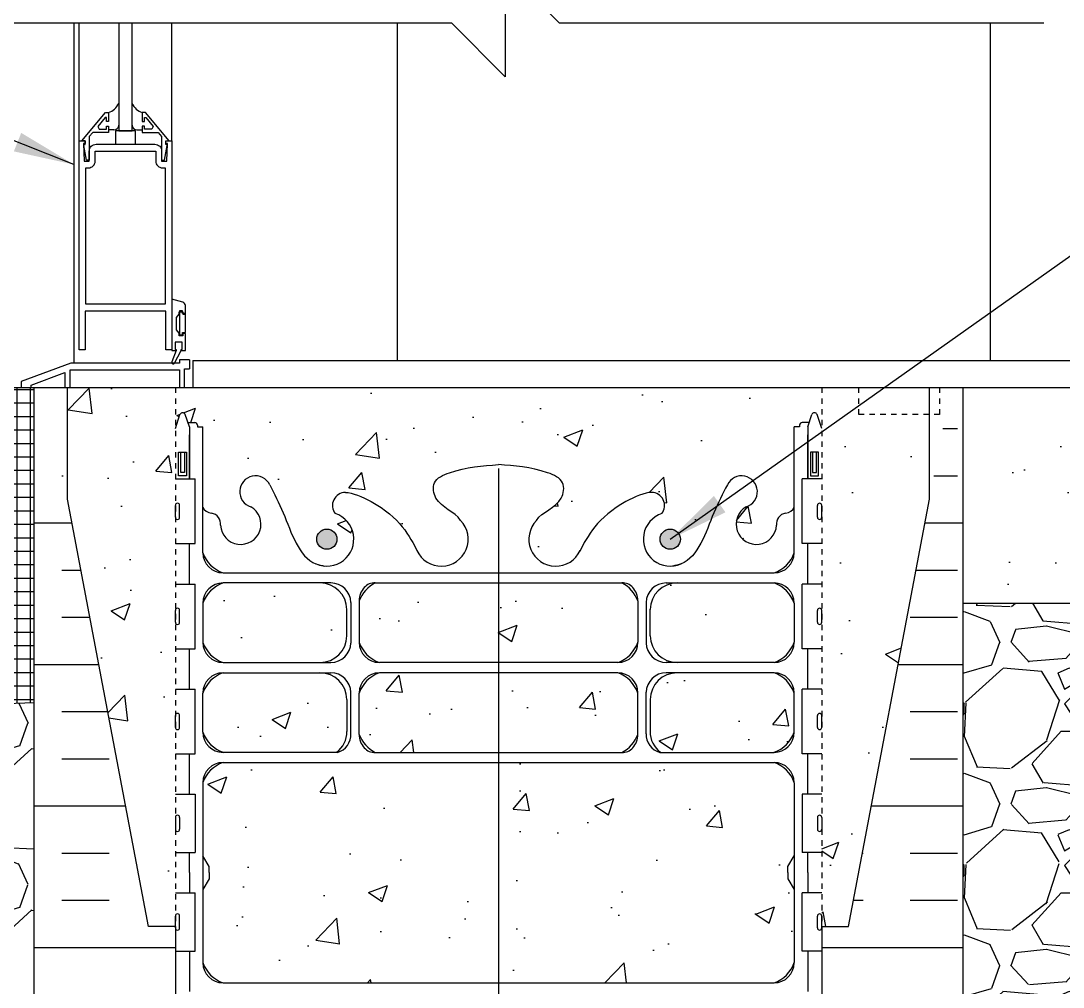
# Model space of a CAD drawing. Header units: inches. Extents: x -6.4 to 48.3, y 55.7 to 149.3.
# Drawn here: x 12.55 to 31.9, y 100.12 to 118.05 of the extents above; entities that cross this region are included whole.
import ezdxf

# ---------------------------------------------------------------- set-up
doc = ezdxf.new("R2010")
doc.units = ezdxf.units.IN
doc.header["$LTSCALE"] = 0.5
doc.header["$MEASUREMENT"] = 0
doc.linetypes.add('DASHED2', pattern=[0.375, 0.25, -0.125])
doc.linetypes.add('HIDDEN2', pattern=[0.1875, 0.125, -0.0625])
for name, color, linetype in [('HATCH', 12, 'Continuous'), ('Hidden2', 12, 'HIDDEN2'), ('LINE18', 9, 'Continuous'), ('line25', 2, 'Continuous'), ('LINE3', 3, 'Continuous'), ('LINE50', 5, 'Continuous'), ('LINE9', 9, 'Continuous'), ('TEXT', 4, 'Continuous'), ('Web_Edge', 9, 'Continuous')]:
    doc.layers.add(name, color=color, linetype=linetype)
doc.styles.add('DIM', font='romans.shx', dxfattribs={"width": 0.7})
doc.dimstyles.new('ext_12', dxfattribs={"dimscale": 12, "dimtxt": 0.09375, "dimasz": 0.09375, "dimexe": 0.09375, "dimexo": 0.0625, "dimgap": 0.0625, "dimtad": 1, "dimdec": 1, "dimzin": 2, "dimdsep": 46, "dimlunit": 4, "dimtxsty": 'DIM', "dimcen": 0.09, "dimdle": 0.09375, "dimclrt": 4, "dimadec": 0, "dimazin": 0, "dimtfac": 1, "dimtdec": 1, "dimtmove": 1, "dimatfit": 3, "dimfxl": 1, "dimfrac": 2, "dimtolj": 1, "dimtzin": 0, "dimarcsym": 0})
pattern_1 = [(0, (-2914.4409, -358.5193), (0, 2.625), []), (0, (-2914.4409, -357.6443), (0, 2.625), [0.875, -0.875]), (0, (-2914.4409, -356.7693), (0, 2.625), [0.875, -0.875])]

msp = doc.modelspace()

# ---------------------------------------------------------------- hatches: boundary and pattern name
at = {"layer": 'HATCH'}
h = msp.add_hatch(dxfattribs=at)
h.set_pattern_fill('NET', color=256, scale=2, style=0)
h.set_pattern_definition([(0, (-108.7712, -46.54237), (0, 0.25), []), (90, (-108.7712, -46.54237), (-0.25, 2e-17), [])])
h.paths.add_polyline_path([(12.791, 107.948), (12.291, 108.082), (12.291, 105.378), (12.791, 105.394)])
h.paths.add_polyline_path([(12.791, 110.145), (12.291, 110.234), (12.291, 108.082), (12.791, 107.948)])
h.paths.add_polyline_path([(12.791, 111.243), (12.291, 111.243), (12.291, 110.234), (12.791, 110.145)])
h = msp.add_hatch(dxfattribs=at)
h.set_pattern_fill('INSUL', color=256, scale=7, style=0)
h.set_pattern_definition(pattern_1)
edge = h.paths.add_edge_path()
edge.add_line((15.416, 101.243), (14.916, 101.243))
edge.add_line((14.916, 101.243), (13.166, 110.493))
edge.add_line((13.166, 110.493), (13.166, 111.243))
edge.add_line((13.166, 111.243), (12.791, 111.243))
edge.add_line((12.791, 111.243), (12.791, 93.243))
edge.add_line((12.791, 93.243), (13.229, 93.243))
edge.add_line((13.229, 93.243), (13.229, 93.743))
edge.add_line((13.229, 93.743), (14.729, 93.743))
edge.add_line((14.729, 93.743), (14.729, 93.243))
edge.add_line((14.729, 93.243), (15.166, 93.243))
edge.add_line((15.416, 101.243), (15.416, 93.243))
h = msp.add_hatch(dxfattribs=at)
h.set_pattern_fill('AR-CONC', color=256, scale=0.5)
h.paths.add_polyline_path([(26.482, 88.043), (24.901, 88.396, 0.054974), (24.574, 88.432), (21.416, 88.432), (18.258, 88.432, 0.054974), (17.931, 88.396), (16.351, 88.043, 0.180914), (15.933, 87.731, -0.155529), (15.757, 87.597), (15.652, 87.597), (15.652, 87.527), (15.7, 87.527, -0.414214), (15.762, 87.465), (15.762, 87.397, -0.249069), (15.652, 87.19), (15.652, 87.148), (15.562, 87.148, 0.088416), (15.416, 87.051), (15.416, 85.498), (20.416, 85.498), (21.416, 84.498), (21.416, 86.498), (22.416, 85.498), (27.416, 85.498), (27.416, 87.051, 0.088416), (27.27, 87.148), (27.18, 87.148), (27.18, 87.19, -0.249069), (27.07, 87.397), (27.07, 87.465, -0.414214), (27.133, 87.527), (27.18, 87.527), (27.18, 87.597), (27.075, 87.597, -0.155529), (26.899, 87.731, 0.180914)])
edge = h.paths.add_edge_path()
edge.add_line((27.416, 94.003), (27.331, 93.742))
edge.add_arc((27.281, 93.769), 0.0567, 208.0725, 331.9275, ccw=False)
edge.add_line((27.231, 93.742), (27.182, 93.892))
edge.add_line((27.182, 93.892), (27.056, 93.892))
edge.add_arc((27.056, 93.942), 0.05, 180, 270, ccw=False)
edge.add_line((27.006, 93.942), (27.006, 93.972))
edge.add_line((27.006, 93.972), (26.906, 93.972))
edge.add_line((26.906, 93.972), (26.906, 95.461))
edge.add_arc((26.732, 95.385), 0.19, 23.6297, 85.6939)
edge.add_arc((26.775, 95.773), 0.2, 172.8929, 261.6212, ccw=False)
edge.add_arc((26.202, 95.779), 0.375, 2.9237, 239.8675)
edge.add_arc((25.928, 95.174), 0.293, -154.2016, 73.0731, ccw=False)
edge.add_spline(control_points=[(25.664, 95.046), (25.578, 95.213), (25.325, 95.703), (25.131, 96.384), (24.805, 96.514)], knot_values=[0, 0, 0, 0, 0.579211, 1.703896, 1.703896, 1.703896, 1.703896], degree=3, periodic=0)
edge.add_spline(control_points=[(24.805, 96.514), (24.756, 96.534), (24.701, 96.547), (24.645, 96.555)], knot_values=[1.703896, 1.703896, 1.703896, 1.703896, 1.875321, 1.875321, 1.875321, 1.875321], degree=3, periodic=0)
edge.add_arc((24.604, 96.057), 0.5, 85.2926, 251.7937)
edge.add_arc((24.257, 95.432), 0.242, -90, 38.2327, ccw=False)
edge.add_spline(control_points=[(24.257, 95.19), (24.136, 95.188), (23.317, 95.539), (23.072, 95.987), (22.932, 96.267)], knot_values=[0.038125, 0.038125, 0.038125, 0.038125, 0.320663, 1.237398, 1.237398, 1.237398, 1.237398], degree=3, periodic=0)
edge.add_arc((22.479, 96.057), 0.5, 24.819, 224.1875)
edge.add_spline(control_points=[(22.12, 95.708), (22.228, 95.545), (22.588, 95.454), (22.664, 94.959), (22.116, 94.723), (21.712, 94.695), (21.416, 94.674)], knot_values=[0.229407, 0.229407, 0.229407, 0.229407, 0.844432, 1.128849, 1.464331, 2.389004, 2.389004, 2.389004, 2.389004], degree=3, periodic=0)
edge.add_spline(control_points=[(21.416, 94.674), (21.12, 94.695), (20.716, 94.723), (20.168, 94.959), (20.245, 95.454), (20.605, 95.545), (20.712, 95.708)], knot_values=[0.229407, 0.229407, 0.229407, 0.229407, 1.15408, 1.489562, 1.773979, 2.389004, 2.389004, 2.389004, 2.389004], degree=3, periodic=0)
edge.add_arc((20.354, 96.057), 0.5, 315.8125, 515.181)
edge.add_spline(control_points=[(19.9, 96.267), (19.76, 95.987), (19.515, 95.539), (18.696, 95.188), (18.575, 95.19)], knot_values=[0.038125, 0.038125, 0.038125, 0.038125, 0.95486, 1.237398, 1.237398, 1.237398, 1.237398], degree=3, periodic=0)
edge.add_arc((18.575, 95.432), 0.242, 141.7673, 270, ccw=False)
edge.add_arc((18.229, 96.057), 0.5, 288.2063, 454.7074)
edge.add_spline(control_points=[(18.188, 96.555), (18.131, 96.547), (18.077, 96.534), (18.027, 96.514)], knot_values=[1.703896, 1.703896, 1.703896, 1.703896, 1.875321, 1.875321, 1.875321, 1.875321], degree=3, periodic=0)
edge.add_spline(control_points=[(18.027, 96.514), (17.701, 96.384), (17.507, 95.703), (17.254, 95.213), (17.168, 95.046)], knot_values=[0, 0, 0, 0, 1.124685, 1.703896, 1.703896, 1.703896, 1.703896], degree=3, periodic=0)
edge.add_arc((16.904, 95.174), 0.293, 106.9269, 334.2016, ccw=False)
edge.add_arc((16.63, 95.779), 0.375, 300.1325, 537.0763)
edge.add_arc((16.057, 95.773), 0.2, -81.62, 7.1071, ccw=False)
edge.add_arc((16.1, 95.385), 0.19, 94.3036, 156.3684)
edge.add_line((15.926, 95.461), (15.926, 93.972))
edge.add_line((15.926, 93.972), (15.826, 93.972))
edge.add_line((15.826, 93.972), (15.826, 93.942))
edge.add_arc((15.776, 93.942), 0.05, -90, 0, ccw=False)
edge.add_line((15.776, 93.892), (15.65, 93.892))
edge.add_line((15.65, 93.892), (15.601, 93.742))
edge.add_arc((15.551, 93.769), 0.0567, 208.0725, 331.9275, ccw=False)
edge.add_line((15.501, 93.742), (15.416, 94.003))
edge.add_line((15.416, 94.003), (15.416, 91.243))
edge.add_arc((15.762, 91.604), 0.5, 226.2109, 246.4218)
edge.add_line((15.562, 91.146), (15.652, 91.146))
edge.add_line((15.652, 91.146), (15.652, 91.104))
edge.add_arc((15.512, 90.897), 0.25, 0, 55.9442, ccw=False)
edge.add_line((15.762, 90.897), (15.762, 90.83))
edge.add_arc((15.7, 90.83), 0.0625, -90, 0, ccw=False)
edge.add_line((15.7, 90.767), (15.652, 90.767))
edge.add_line((15.652, 90.767), (15.652, 90.697))
edge.add_line((15.652, 90.697), (15.757, 90.697))
edge.add_arc((15.72, 91.047), 0.352, 276.1291, 321.5331)
edge.add_arc((16.097, 90.778), 0.113, -12.1844, 154.0569, ccw=False)
edge.add_arc((16.582, 90.774), 0.375, 182.9237, 419.8675)
edge.add_arc((16.902, 91.367), 0.3, 27.597, 243.9425, ccw=False)
edge.add_spline(control_points=[(17.168, 91.506), (17.254, 91.34), (17.507, 90.85), (17.701, 90.169), (18.027, 90.038)], knot_values=[0, 0, 0, 0, 0.579211, 1.703896, 1.703896, 1.703896, 1.703896], degree=3, periodic=0)
edge.add_spline(control_points=[(18.027, 90.038), (18.077, 90.018), (18.131, 90.006), (18.188, 89.997)], knot_values=[1.703896, 1.703896, 1.703896, 1.703896, 1.875321, 1.875321, 1.875321, 1.875321], degree=3, periodic=0)
edge.add_arc((18.229, 90.496), 0.5, 265.2926, 431.7937)
edge.add_arc((18.575, 91.12), 0.242, 90, 218.2327, ccw=False)
edge.add_spline(control_points=[(18.575, 91.362), (18.696, 91.364), (19.515, 91.013), (19.76, 90.566), (19.9, 90.286)], knot_values=[0.038125, 0.038125, 0.038125, 0.038125, 0.320663, 1.237398, 1.237398, 1.237398, 1.237398], degree=3, periodic=0)
edge.add_arc((20.354, 90.496), 0.5, 204.819, 404.1875)
edge.add_spline(control_points=[(20.712, 90.844), (20.605, 91.007), (20.245, 91.098), (20.168, 91.593), (20.716, 91.829), (21.12, 91.858), (21.416, 91.879)], knot_values=[0.229407, 0.229407, 0.229407, 0.229407, 0.844432, 1.128849, 1.464331, 2.389004, 2.389004, 2.389004, 2.389004], degree=3, periodic=0)
edge.add_spline(control_points=[(21.416, 91.879), (21.712, 91.858), (22.116, 91.829), (22.664, 91.593), (22.588, 91.098), (22.228, 91.007), (22.12, 90.844)], knot_values=[0.229407, 0.229407, 0.229407, 0.229407, 1.15408, 1.489562, 1.773979, 2.389004, 2.389004, 2.389004, 2.389004], degree=3, periodic=0)
edge.add_arc((22.479, 90.496), 0.5, 135.8125, 335.181)
edge.add_spline(control_points=[(22.932, 90.286), (23.072, 90.566), (23.317, 91.013), (24.136, 91.364), (24.257, 91.362)], knot_values=[0.038125, 0.038125, 0.038125, 0.038125, 0.95486, 1.237398, 1.237398, 1.237398, 1.237398], degree=3, periodic=0)
edge.add_arc((24.257, 91.12), 0.242, -38.2327, 90, ccw=False)
edge.add_arc((24.604, 90.496), 0.5, 108.2063, 274.7074)
edge.add_spline(control_points=[(24.645, 89.997), (24.701, 90.006), (24.756, 90.018), (24.805, 90.038)], knot_values=[1.703896, 1.703896, 1.703896, 1.703896, 1.875321, 1.875321, 1.875321, 1.875321], degree=3, periodic=0)
edge.add_spline(control_points=[(24.805, 90.038), (25.131, 90.169), (25.325, 90.85), (25.578, 91.34), (25.664, 91.506)], knot_values=[0, 0, 0, 0, 1.124685, 1.703896, 1.703896, 1.703896, 1.703896], degree=3, periodic=0)
edge.add_arc((25.93, 91.367), 0.3, -63.9425, 153.0565, ccw=False)
edge.add_arc((26.25, 90.774), 0.375, 120.1325, 357.0763)
edge.add_arc((26.735, 90.778), 0.113, 25.9431, 192.1844, ccw=False)
edge.add_arc((27.113, 91.047), 0.352, 218.4669, 263.8709)
edge.add_line((27.075, 90.697), (27.18, 90.697))
edge.add_line((27.18, 90.697), (27.18, 90.767))
edge.add_line((27.18, 90.767), (27.133, 90.767))
edge.add_arc((27.133, 90.83), 0.0625, 180, 270, ccw=False)
edge.add_line((27.07, 90.83), (27.07, 90.897))
edge.add_arc((27.32, 90.897), 0.25, 124.0558, 180, ccw=False)
edge.add_line((27.18, 91.104), (27.18, 91.146))
edge.add_line((27.18, 91.146), (27.27, 91.146))
edge.add_arc((27.07, 91.604), 0.5, 293.5782, 313.7891)
edge.add_line((27.416, 91.243), (27.416, 94.003))
h.paths.add_polyline_path([(18.601, 97.852, 0.410093), (18.101, 98.345), (16.301, 98.345, 0.225652), (15.926, 97.97), (15.926, 97.244, 0.225652), (16.301, 96.869), (18.101, 96.869, 0.406005), (18.601, 97.355)])
h.paths.add_polyline_path([(18.601, 99.626, 0.24677), (18.407, 100.012), (16.301, 100.012, 0.225652), (15.926, 99.637), (15.926, 98.911, 0.225652), (16.301, 98.536), (18.101, 98.536, 0.410093), (18.601, 99.029)])
h.paths.add_polyline_path([(24.004, 99.679, 0.185301), (23.705, 100.012), (19.127, 100.012, 0.185301), (18.829, 99.679), (18.829, 98.911, 0.225652), (19.204, 98.536), (23.629, 98.536, 0.225652), (24.004, 98.911)])
h.paths.add_polyline_path([(24.004, 97.97, 0.225652), (23.629, 98.345), (19.204, 98.345, 0.225652), (18.829, 97.97), (18.829, 97.202, 0.185301), (19.127, 96.869), (23.705, 96.869, 0.185301), (24.004, 97.202)])
h.paths.add_polyline_path([(26.906, 97.97, 0.225652), (26.531, 98.345), (24.731, 98.345, 0.410093), (24.231, 97.852), (24.231, 97.355, 0.406005), (24.731, 96.869), (26.531, 96.869, 0.225652), (26.906, 97.244)])
h.paths.add_polyline_path([(26.906, 99.637, 0.225652), (26.531, 100.012), (24.425, 100.012, 0.24677), (24.231, 99.626), (24.231, 99.029, 0.410093), (24.731, 98.536), (26.531, 98.536, 0.225652), (26.906, 98.911)])
h.paths.add_polyline_path([(18.601, 107.132, 0.406005), (18.101, 107.618), (16.301, 107.618, 0.225652), (15.926, 107.243), (15.926, 106.517, 0.225652), (16.301, 106.142), (18.101, 106.142, 0.410093), (18.601, 106.635)])
h.paths.add_polyline_path([(24.004, 107.285, 0.185301), (23.705, 107.618), (19.127, 107.618, 0.185301), (18.829, 107.285), (18.829, 106.517, 0.225652), (19.204, 106.142), (23.629, 106.142, 0.225652), (24.004, 106.517)])
h.paths.add_polyline_path([(24.004, 105.576, 0.225652), (23.629, 105.951), (19.204, 105.951, 0.225652), (18.829, 105.576), (18.829, 104.808, 0.185301), (19.127, 104.475), (23.705, 104.475, 0.185301), (24.004, 104.808)])
h.paths.add_polyline_path([(18.601, 105.458, 0.410093), (18.101, 105.951), (16.301, 105.951, 0.225652), (15.926, 105.576), (15.926, 104.85, 0.225652), (16.301, 104.475), (18.407, 104.475, 0.24677), (18.601, 104.861)])
h.paths.add_polyline_path([(26.906, 105.576, 0.225652), (26.531, 105.951), (24.731, 105.951, 0.410093), (24.231, 105.458), (24.231, 104.861, 0.24677), (24.425, 104.475), (26.531, 104.475, 0.225652), (26.906, 104.85)])
h.paths.add_polyline_path([(26.906, 107.243, 0.225652), (26.531, 107.618), (24.731, 107.618, 0.406005), (24.231, 107.132), (24.231, 106.635, 0.410093), (24.731, 106.142), (26.531, 106.142, 0.225652), (26.906, 106.517)])
h.paths.add_polyline_path([(15.416, 111.243), (13.416, 111.243), (13.416, 109.172), (14.916, 101.243), (15.416, 101.243)])
h.paths.add_polyline_path([(29.416, 109.172), (29.416, 110.743), (28.104, 110.743), (28.104, 111.243), (27.416, 111.243), (27.416, 101.243), (27.916, 101.243)])
h = msp.add_hatch(dxfattribs=at)
h.set_pattern_fill('AR-CONC', color=256, scale=0.5)
edge = h.paths.add_edge_path()
edge.add_line((26.906, 110.515), (27.006, 110.515))
edge.add_line((27.006, 110.515), (27.006, 110.545))
edge.add_arc((27.056, 110.545), 0.05, 90, 180, ccw=False)
edge.add_line((27.056, 110.595), (27.182, 110.595))
edge.add_line((27.182, 110.595), (27.231, 110.745))
edge.add_arc((27.281, 110.718), 0.0567, 28.0725, 151.9275, ccw=False)
edge.add_line((27.331, 110.745), (27.416, 110.484))
edge.add_line((27.416, 110.484), (27.416, 111.243))
edge.add_line((27.416, 111.243), (15.416, 111.243))
edge.add_line((15.416, 111.243), (15.416, 110.484))
edge.add_line((15.416, 110.484), (15.501, 110.745))
edge.add_arc((15.551, 110.718), 0.0567, 28.0725, 151.9275, ccw=False)
edge.add_line((15.601, 110.745), (15.65, 110.595))
edge.add_line((15.65, 110.595), (15.776, 110.595))
edge.add_arc((15.776, 110.545), 0.05, 0, 90, ccw=False)
edge.add_line((15.826, 110.545), (15.826, 110.515))
edge.add_line((15.826, 110.515), (15.926, 110.515))
edge.add_line((15.926, 110.515), (15.926, 109.025))
edge.add_arc((16.1, 109.102), 0.19, 203.6316, 265.6964)
edge.add_arc((16.057, 108.714), 0.2, -7.1071, 81.62, ccw=False)
edge.add_arc((16.63, 108.708), 0.375, 182.9237, 419.8675)
edge.add_arc((16.904, 109.313), 0.293, 25.7984, 253.0731, ccw=False)
edge.add_spline(control_points=[(17.168, 109.441), (17.254, 109.274), (17.507, 108.784), (17.701, 108.103), (18.027, 107.973)], knot_values=[0, 0, 0, 0, 0.579211, 1.703896, 1.703896, 1.703896, 1.703896], degree=3, periodic=0)
edge.add_spline(control_points=[(18.027, 107.973), (18.077, 107.953), (18.131, 107.94), (18.188, 107.932)], knot_values=[1.703896, 1.703896, 1.703896, 1.703896, 1.875321, 1.875321, 1.875321, 1.875321], degree=3, periodic=0)
edge.add_arc((18.229, 108.43), 0.5, 265.2926, 431.7937)
edge.add_arc((18.575, 109.055), 0.242, 90, 218.2327, ccw=False)
edge.add_spline(control_points=[(18.575, 109.297), (18.696, 109.299), (19.515, 108.948), (19.76, 108.5), (19.9, 108.22)], knot_values=[0.038125, 0.038125, 0.038125, 0.038125, 0.320663, 1.237398, 1.237398, 1.237398, 1.237398], degree=3, periodic=0)
edge.add_arc((20.354, 108.43), 0.5, 204.819, 404.1875)
edge.add_spline(control_points=[(20.712, 108.779), (20.605, 108.942), (20.245, 109.032), (20.168, 109.528), (20.716, 109.764), (21.12, 109.792), (21.416, 109.813)], knot_values=[0.229407, 0.229407, 0.229407, 0.229407, 0.844432, 1.128849, 1.464331, 2.389004, 2.389004, 2.389004, 2.389004], degree=3, periodic=0)
edge.add_spline(control_points=[(21.416, 109.813), (21.712, 109.792), (22.116, 109.764), (22.664, 109.528), (22.588, 109.032), (22.228, 108.942), (22.12, 108.779)], knot_values=[0.229407, 0.229407, 0.229407, 0.229407, 1.15408, 1.489562, 1.773979, 2.389004, 2.389004, 2.389004, 2.389004], degree=3, periodic=0)
edge.add_arc((22.479, 108.43), 0.5, 135.8125, 335.181)
edge.add_spline(control_points=[(22.932, 108.22), (23.072, 108.5), (23.317, 108.948), (24.136, 109.299), (24.257, 109.297)], knot_values=[0.038125, 0.038125, 0.038125, 0.038125, 0.95486, 1.237398, 1.237398, 1.237398, 1.237398], degree=3, periodic=0)
edge.add_arc((24.257, 109.055), 0.242, -38.2327, 90, ccw=False)
edge.add_arc((24.604, 108.43), 0.5, 108.2063, 274.7074)
edge.add_spline(control_points=[(24.645, 107.932), (24.701, 107.94), (24.756, 107.953), (24.805, 107.973)], knot_values=[1.703896, 1.703896, 1.703896, 1.703896, 1.875321, 1.875321, 1.875321, 1.875321], degree=3, periodic=0)
edge.add_spline(control_points=[(24.805, 107.973), (25.131, 108.103), (25.325, 108.784), (25.578, 109.274), (25.664, 109.441)], knot_values=[0, 0, 0, 0, 1.124685, 1.703896, 1.703896, 1.703896, 1.703896], degree=3, periodic=0)
edge.add_arc((25.928, 109.313), 0.293, -73.0731, 154.2016, ccw=False)
edge.add_arc((26.202, 108.708), 0.375, 120.1325, 357.0763)
edge.add_arc((26.775, 108.714), 0.2, 98.3788, 187.1071, ccw=False)
edge.add_arc((26.732, 109.102), 0.19, 274.3061, 336.3703)
edge.add_line((26.906, 109.025), (26.906, 110.515))
h = msp.add_hatch(dxfattribs=at)
h.set_pattern_fill('INSUL', color=256, scale=7, style=0)
h.set_pattern_definition(pattern_1)
edge = h.paths.add_edge_path()
edge.add_line((27.416, 101.243), (27.916, 101.243))
edge.add_line((27.916, 101.243), (29.666, 110.493))
edge.add_line((29.666, 110.493), (29.666, 111.243))
edge.add_line((29.666, 111.243), (30.041, 111.243))
edge.add_line((30.041, 111.243), (30.041, 93.243))
edge.add_line((30.041, 93.243), (29.604, 93.243))
edge.add_line((29.604, 93.243), (29.604, 93.743))
edge.add_line((29.604, 93.743), (28.104, 93.743))
edge.add_line((28.104, 93.743), (28.104, 93.243))
edge.add_line((28.104, 93.243), (27.666, 93.243))
edge.add_line((27.416, 101.243), (27.416, 93.243))
h = msp.add_hatch(dxfattribs=at)
h.set_pattern_fill('AR-CONC', color=256, scale=0.5, style=0)
h.set_pattern_definition([(50, (4, 0), (3.5863, -0.31376), [0.375, -4.125]), (355, (4, 0), (-0.69376, 3.76096), [0.3, -3.3]), (100.4514, (4.299, -0.026), (2.89255, 3.4472), [0.3187, -3.50571]), (46.184, (4, 1), (5.3362, -0.8276), [0.5625, -6.1875]), (96.6356, (4.4447, 0.931), (4.67331, 4.8706), [0.47805, -5.25856]), (351.184, (4, 1), (4.6733, 4.8706), [0.45, -4.95]), (21, (4.5, 0.75), (2.984535, -2.013094), [0.375, -4.125]), (326, (4.5, 0.75), (1.21658, 3.62575), [0.3, -3.3]), (71.4514, (4.7487, 0.5822), (4.20111, 1.61265), [0.3187, -3.50571]), (37.5, (4, 0), (0.060799, 1.664469), [0, -3.26, 0, -3.35, 0, -3.3125]), (7.5, (4, 0), (1.315348, 1.972059), [0, -1.91, 0, -3.185, 0, -1.2625]), (327.5, (2.885, 0), (2.669112, -0.112774), [0, -1.25, 0, -3.9, 0, -5.175]), (317.5, (2.385, 0), (2.91593, 0.500525), [0, -1.625, 0, -2.59, 0, -3.675])])
h.paths.add_polyline_path([(39.739, 107.243), (39.739, 108.243), (40.739, 109.243), (38.739, 109.243), (39.739, 110.243), (39.739, 111.243), (30.541, 111.243), (30.541, 107.243)])
h = msp.add_hatch(dxfattribs=at)
h.set_pattern_fill('GRAVEL', color=256, scale=3, style=0)
h.set_pattern_definition([(228.0128, (32.2011, 88.49827), (-23.9999947, -27.000004), [0.40361, -39.95726]), (184.9697, (31.9311, 88.19827), (36.00000315, 2.9999739), [0.6926, -68.56777]), (132.5104, (31.2411, 88.13827), (29.9999722, -33.000026), [0.48836, -48.3481]), (267.2737, (30.0711, 87.38827), (2.99998805, 60.0000009), [0.63071, -62.44067]), (292.8337, (30.0411, 86.75827), (-15.0000297, 35.9999892), [0.61847, -61.22812]), (357.2737, (30.2811, 86.18827), (-60.0000009, 2.99998805), [0.63071, -62.44067]), (37.6942, (30.9111, 86.15827), (-39.00002204, -29.9999712), [0.83409, -82.57455]), (72.2553, (31.5711, 86.66827), (21.0000323, 65.9999887), [0.78746, -77.95896]), (121.4296, (31.8111, 87.41827), (-24.0000247, 38.9999851), [0.63285, -62.65222]), (175.2364, (31.4811, 87.95827), (33.0000028, -2.9999746), [0.7225, -35.40229]), (222.3974, (30.7611, 88.01827), (-36.00002205, -32.99997625), [0.934344, -92.500125]), (138.8141, (33.0411, 87.35827), (-21.000009, 17.999992), [0.3189, -31.57153]), (171.4692, (32.8011, 87.56827), (38.9999949, -6.0000237), [0.60671, -60.06453]), (225, (32.201, 87.6583), (-3e-16, -3), [0.42426, -3.81838]), (203.1986, (31.9911, 88.01827), (14.999999, 6.000004), [0.22847, -22.61885]), (291.8014, (31.7811, 87.9283), (-3, 9.000001), [0.3231, -15.83239]), (30.9638, (31.9011, 87.62827), (8.999994, 6.000007), [0.52479, -16.96807]), (161.565, (32.3511, 87.8983), (6, -2.999995), [0.37947, -9.10736]), (16.3895, (30.0411, 87.92827), (30.0000066, 8.9999781), [0.5316, -52.62853]), (70.3462, (30.5511, 88.07827), (-11.9999857, -33.0000064), [0.44598, -44.15222]), (293.1986, (32.3511, 88.49827), (-6.000004, 14.999999), [0.45694, -22.39037]), (343.6105, (32.5311, 88.07827), (-30.0000066, 8.9999781), [0.5316, -52.62853]), (339.444, (30.0411, 86.06827), (-15.0000055, 5.999988), [0.51264, -25.11937]), (294.7751, (30.5211, 85.88827), (-14.9999766, 33.0000103), [0.42953, -42.52393]), (66.8014, (32.3811, 85.49827), (6.000004, 14.999999), [0.45694, -22.39037]), (17.354, (32.5611, 85.91827), (-39.000006, -11.9999835), [0.50289, -49.78627]), (69.444, (30.9111, 85.49827), (-5.999988, -15.0000055), [0.25632, -25.3757]), (101.31, (32.2011, 85.4983), (-2.999993, 12.000002), [0.15297, -15.14409]), (165.9638, (32.1711, 85.6483), (9.000002, -2.999994), [0.61847, -11.75085]), (186.009, (31.5711, 85.79827), (29.9999993, 2.999998), [0.57315, -56.74177]), (303.69, (31.9011, 87.3583), (-3.000004, 6), [0.43267, -10.384]), (353.1572, (32.1411, 86.99827), (50.9999981, -6.000024), [0.75538, -74.78269]), (60.9454, (32.8911, 86.90827), (-12, -21.000001), [0.30887, -30.57802]), (90, (33.041, 87.1783), (-3, 3), [0.18, -2.82]), (120.2564, (31.5111, 85.88827), (11.9999847, -21.0000074), [0.41677, -41.26056]), (48.0128, (31.3011, 86.24827), (23.9999947, 27.000004), [0.80722, -39.55366]), (0, (31.841, 86.8483), (3, 3), [0.78, -2.22]), (325.3048, (32.6211, 86.84827), (-29.9999828, 21.0000258), [0.47434, -46.95982]), (254.0546, (33.0111, 86.57827), (-3, -12), [0.4368, -21.40352]), (207.646, (32.8911, 86.15827), (-56.9999874, -30.00002314), [0.711195, -70.40842]), (175.4261, (32.2611, 85.82827), (-39.0000017, 2.9999844), [0.7524, -74.48722])])
edge = h.paths.add_edge_path()
edge.add_line((30.041, 107.243), (30.041, 93.243))
edge.add_line((30.041, 93.243), (30.041, 85.498))
edge.add_line((30.041, 85.498), (30.715, 85.498))
edge.add_spline(control_points=[(30.715, 85.498), (30.823, 86.144), (31.585, 90.749), (32.193, 97.672), (35.779, 104.57), (38.668, 106.071), (39.463, 106.484)], knot_values=[0, 0, 0, 0, 1.962014, 13.999792, 21.004381, 23.66399, 23.66399, 23.66399, 23.66399], degree=3, periodic=0)
edge.add_line((39.463, 106.484), (39.463, 107.243))
edge.add_line((39.463, 107.243), (30.041, 107.243))
h = msp.add_hatch(dxfattribs=at)
h.set_pattern_fill('GRAVEL', color=256, scale=3, style=0)
h.set_pattern_definition([(228.01279, (2.16, 3), (-24, -27), [0.40361, -39.957264]), (184.96974, (1.89, 2.7), (36, 3), [0.692604, -68.567774]), (132.51045, (1.2, 2.64), (30, -33), [0.488364, -48.3481]), (267.27369, (0.03, 1.89), (3, 60), [0.630714, -62.440674]), (292.83365, (0, 1.26), (-15, 36), [0.618465, -61.22812]), (357.27369, (0.24, 0.69), (-60, 3), [0.630714, -62.440674]), (37.69424, (0.87, 0.66), (-39, -30), [0.834087, -82.574546]), (72.25533, (1.53, 1.17), (21, 66), [0.787464, -77.958964]), (121.42957, (1.77, 1.92), (-24, 39), [0.63285, -62.65222]), (175.23636, (1.44, 2.46), (33, -3), [0.722496, -35.40229]), (222.39744, (0.72, 2.52), (-36, -33), [0.934344, -92.500125]), (138.81407, (3, 1.86), (-21, 18), [0.3189, -31.571534]), (171.46923, (2.76, 2.07), (39, -6), [0.60671, -60.064534]), (225, (2.16, 2.16), (-3e-16, -3), [0.42426, -3.81838]), (203.1986, (1.95, 2.52), (15, 6), [0.228474, -22.618845]), (291.8014, (1.74, 2.43), (-3, 9), [0.32311, -15.832385]), (30.96376, (1.86, 2.13), (9, 6), [0.52479, -16.96807]), (161.565, (2.31, 2.4), (6, -3), [0.37947, -9.10736]), (16.38954, (0, 2.43), (30, 9), [0.5316, -52.628535]), (70.34618, (0.51, 2.58), (-12, -33), [0.44598, -44.152223]), (293.1986, (2.31, 3), (-6, 15), [0.456945, -22.390374]), (343.61046, (2.49, 2.58), (-30, 9), [0.5316, -52.628535]), (339.44395, (0, 0.57), (-15, 6), [0.51264, -25.11937]), (294.77514, (0.48, 0.39), (-15, 33), [0.429534, -42.52393]), (66.8014, (2.34, 0), (6, 15), [0.456945, -22.390374]), (17.35402, (2.52, 0.42), (-39, -12), [0.502893, -49.78627]), (69.44395, (0.87, 0), (-6, -15), [0.25632, -25.37569]), (101.30993, (2.16, 0), (-3, 12), [0.15297, -15.14409]), (165.96376, (2.13, 0.15), (9, -3), [0.618465, -11.75085]), (186.009, (1.53, 0.3), (30, 3), [0.57315, -56.74177]), (303.6901, (1.86, 1.86), (-3, 6), [0.432666, -10.38399]), (353.15723, (2.1, 1.5), (51, -6), [0.75538, -74.78269]), (60.9454, (2.85, 1.41), (-12, -21), [0.30887, -30.57802]), (90, (3, 1.68), (-3, 3), [0.18, -2.82]), (120.25644, (1.47, 0.39), (12, -21), [0.41677, -41.26056]), (48.01279, (1.26, 0.75), (24, 27), [0.807216, -39.553656]), (0, (1.8, 1.35), (3, 3), [0.78, -2.22]), (325.30485, (2.58, 1.35), (30, -21), [0.47434, -46.95982]), (254.0546, (2.97, 1.08), (-3, -12), [0.436806, -21.403524]), (207.64598, (2.85, 0.66), (-57, -30), [0.711195, -70.40842]), (175.42608, (2.22, 0.33), (-39, 3), [0.752397, -74.48722])])
edge = h.paths.add_edge_path()
edge.add_spline(control_points=[(3.645, 104.541), (4.425, 103.81), (7.916, 100.534), (10.632, 94.077), (11.564, 88.156), (11.543, 85.88), (11.54, 85.498)], knot_values=[0, 0, 0, 0, 3.198206, 14.322216, 20.001997, 21.145838, 21.145838, 21.145838, 21.145838], degree=3, periodic=0)
edge.add_line((11.54, 85.498), (12.791, 85.498))
edge.add_line((12.791, 85.498), (12.791, 97.118))
edge.add_line((12.791, 97.118), (12.791, 101.743))
edge.add_line((12.791, 101.743), (12.791, 105.394))
edge.add_line((12.791, 105.394), (11.791, 105.361))
edge.add_line((11.791, 105.361), (3.645, 105.093))
edge.add_line((3.645, 105.093), (3.645, 104.541))
h = msp.add_hatch(dxfattribs=at)
h.set_pattern_fill('AR-CONC', color=256, scale=0.5)
h.set_pattern_definition([(50, (-22.7475, 0), (3.5863, -0.31376), [0.375, -4.125]), (355, (-22.7475, 0), (-0.69376, 3.76096), [0.3, -3.3]), (100.4514, (-22.4487, -0.026), (2.89254, 3.4472), [0.3187, -3.50571]), (46.184, (-22.7475, 1), (5.3362, -0.8276), [0.5625, -6.1875]), (96.6356, (-22.303, 0.931), (4.6733, 4.8706), [0.47805, -5.25857]), (351.184, (-22.7475, 1), (4.6733, 4.8706), [0.45, -4.95]), (21, (-22.2475, 0.75), (2.984535, -2.013094), [0.375, -4.125]), (326, (-22.2475, 0.75), (1.21658, 3.62575), [0.3, -3.3]), (71.4514, (-21.9988, 0.5822), (4.20111, 1.61266), [0.3187, -3.50571]), (37.5, (-22.7475, 0), (0.060799, 1.664469), [0, -3.26, 0, -3.35, 0, -3.3125]), (7.5, (-22.7475, 0), (1.315348, 1.972059), [0, -1.91, 0, -3.185, 0, -1.2625]), (327.5, (-23.8625, 0), (2.669112, -0.112774), [0, -1.25, 0, -3.9, 0, -5.175]), (317.5, (-24.3625, 0), (2.91593, 0.500525), [0, -1.625, 0, -2.59, 0, -3.675])])
h.paths.add_polyline_path([(26.906, 103.912, 0.414203), (26.531, 104.287), (16.301, 104.287, 0.415564), (15.926, 103.911), (15.926, 100.573, 0.412864), (16.301, 100.199), (26.531, 100.199, 0.414225), (26.906, 100.574)])
at = {"layer": 'LINE3'}
for points in [[(18.416, 108.43, 1), (18.041, 108.43, 1)], [(18.041, 108.43, 1), (18.416, 108.43, 1)], [(24.791, 108.43, 1), (24.416, 108.43, 1)], [(24.416, 108.43, 1), (24.791, 108.43, 1)]]:
    msp.add_hatch(color=256, dxfattribs=at).paths.add_polyline_path(points)

# ---------------------------------------------------------------- linework, layer by layer
at = {"layer": 'HATCH', "color": 12}
for p, q in [((13.628, 115.819), (13.628, 118.01)), ((15.352, 115.819), (15.352, 118.01)), ((19.532, 118.01), (19.532, 111.743)), ((14.276, 116.023), (14.177, 116.023)), ((14.704, 116.023), (14.802, 116.023))]:
    msp.add_line(p, q, dxfattribs=at)
for centre, radius, start, end in [((14.086, 116.64), 0.305, 287.3297, 335.8015), ((14.893, 116.64), 0.305, 204.1985, 252.6703), ((14.276, 116.112), 0.0891, 270, 0), ((14.704, 116.112), 0.0891, 180, 270)]:
    msp.add_arc(centre, radius, start, end, dxfattribs=at)
at = {"layer": 'Hidden2'}
for p, q in [((15.416, 111.243), (15.416, 101.243)), ((27.416, 111.243), (27.416, 101.243))]:
    msp.add_line(p, q, dxfattribs=at)
at = {"layer": 'LINE18'}
for p, q in [((14.365, 118.01), (14.365, 116.007)), ((14.615, 116.007), (14.615, 118.01)), ((14.365, 116.007), (14.615, 116.007)), ((13.476, 111.696), (12.554, 111.353)), ((15.492, 111.696), (13.476, 111.696)), ((15.679, 111.759), (15.492, 111.759)), ((15.492, 111.759), (15.492, 111.696)), ((15.679, 111.759), (15.679, 111.591)), ((12.742, 111.289), (13.367, 111.522)), ((13.367, 111.522), (13.367, 111.259)), ((13.461, 111.259), (13.461, 111.571)), ((13.461, 111.571), (15.492, 111.571)), ((15.492, 111.571), (15.492, 111.259)), ((15.586, 111.259), (15.586, 111.591)), ((15.586, 111.591), (15.679, 111.591)), ((12.554, 111.353), (12.554, 111.243)), ((12.742, 111.243), (12.742, 111.289))]:
    msp.add_line(p, q, dxfattribs=at)
for points in [[(13.717, 115.735), (13.717, 115.755), (13.74, 115.755), (13.74, 115.819), (13.68, 115.819), (14.119, 116.349), (14.177, 116.349), (14.177, 116.18), (14.137, 116.18), (14.137, 116.252), (14.114, 116.252), (13.977, 116.09), (14.002, 116.037), (14.137, 116.037), (14.137, 116.096), (14.177, 116.096), (14.177, 115.978), (13.884, 115.978), (13.818, 115.9), (13.818, 115.463), (13.766, 115.463)], [(15.24, 115.755), (15.24, 115.819), (15.3, 115.819), (14.86, 116.349), (14.802, 116.349), (14.802, 116.18), (14.842, 116.18), (14.842, 116.252), (14.866, 116.252), (15.002, 116.09), (14.978, 116.037), (14.842, 116.037), (14.842, 116.096), (14.802, 116.096), (14.802, 115.978), (15.096, 115.978), (15.162, 115.9), (15.162, 115.463), (15.214, 115.463), (15.263, 115.735), (15.263, 115.755)], [(15.602, 112.267), (15.602, 112.618), (15.549, 112.618), (15.549, 112.664), (15.493, 112.664), (15.493, 112.221), (15.549, 112.221), (15.549, 112.267)]]:
    msp.add_lwpolyline(points, close=True, dxfattribs=at)
for points in [[(14.677, 115.757), (14.677, 116.007), (14.302, 116.007), (14.302, 115.757)], [(15.522, 111.929), (15.602, 111.929), (15.602, 112.249), (15.553, 112.249), (15.553, 112.204), (15.488, 112.204), (15.488, 112.251), (15.438, 112.312), (15.438, 112.543), (15.488, 112.604), (15.488, 112.651), (15.553, 112.651), (15.553, 112.606), (15.602, 112.606), (15.602, 112.766), (15.599, 112.786), (15.589, 112.803), (15.575, 112.817), (15.556, 112.826), (15.352, 112.881), (15.352, 111.929), (15.432, 111.929), (15.351, 111.72), (15.349, 111.709), (15.356, 111.69), (15.371, 111.681), (15.389, 111.682), (15.403, 111.696), (15.522, 111.929), (15.522, 111.951), (15.542, 111.951), (15.542, 112.086), (15.412, 112.086), (15.412, 111.951), (15.432, 111.951), (15.432, 111.929)]]:
    msp.add_lwpolyline(points, dxfattribs=at)
for points in [[(15.24, 115.819), (15.352, 115.819), (15.352, 111.944), (15.24, 111.944), (15.24, 112.663), (13.74, 112.663), (13.74, 111.944), (13.628, 111.944), (13.628, 115.819), (13.74, 115.819), (13.74, 115.769), (13.708, 115.769), (13.724, 115.445), (13.818, 115.445), (13.818, 115.632, -0.414214), (13.943, 115.757), (15.037, 115.757, -0.414214), (15.162, 115.632), (15.162, 115.445), (15.256, 115.445), (15.272, 115.769), (15.24, 115.769)], [(13.753, 112.788), (13.753, 115.32), (13.802, 115.32, 0.414214), (13.927, 115.445), (13.927, 115.632), (15.053, 115.632), (15.053, 115.445, 0.414214), (15.178, 115.32), (15.227, 115.32), (15.227, 112.788), (13.753, 112.788)]]:
    msp.add_lwpolyline(points, format="xyb", close=True, dxfattribs=at)
at = {"layer": 'line25', "color": 12}
msp.add_line((13.532, 118.01), (13.532, 111.696), dxfattribs=at)
at = {"layer": 'line25'}
for p, q in [((15.416, 109.548), (15.781, 109.548)), ((15.781, 108.348), (15.781, 109.548)), ((27.416, 109.548), (27.051, 109.548)), ((27.051, 108.348), (27.051, 109.548)), ((15.416, 108.838), (15.416, 109.058)), ((15.416, 109.003), (15.416, 109.003)), ((15.456, 109.098), (15.456, 109.098)), ((15.496, 108.838), (15.496, 109.058)), ((27.336, 108.838), (27.336, 109.058)), ((27.376, 109.098), (27.376, 109.098)), ((27.416, 108.838), (27.416, 109.058)), ((27.416, 109.003), (27.416, 109.003)), ((15.416, 108.893), (15.416, 108.893)), ((15.456, 108.798), (15.456, 108.798)), ((27.376, 108.798), (27.376, 108.798)), ((27.416, 108.893), (27.416, 108.893)), ((15.416, 108.348), (15.781, 108.348)), ((27.416, 108.348), (27.051, 108.348)), ((15.416, 107.598), (15.781, 107.598)), ((15.781, 106.398), (15.781, 107.598)), ((27.416, 107.598), (27.051, 107.598)), ((27.051, 106.398), (27.051, 107.598)), ((15.416, 106.888), (15.416, 107.108)), ((15.416, 107.053), (15.416, 107.053)), ((15.456, 107.148), (15.456, 107.148)), ((15.496, 106.888), (15.496, 107.108)), ((27.336, 106.888), (27.336, 107.108)), ((27.376, 107.148), (27.376, 107.148)), ((27.416, 106.888), (27.416, 107.108)), ((27.416, 107.053), (27.416, 107.053)), ((15.416, 106.943), (15.416, 106.943)), ((15.456, 106.848), (15.456, 106.848)), ((27.376, 106.848), (27.376, 106.848)), ((27.416, 106.943), (27.416, 106.943)), ((15.416, 106.398), (15.781, 106.398)), ((27.416, 106.398), (27.051, 106.398)), ((15.416, 105.648), (15.781, 105.648)), ((15.781, 104.448), (15.781, 105.648)), ((27.416, 105.648), (27.051, 105.648)), ((27.051, 104.448), (27.051, 105.648)), ((15.416, 104.938), (15.416, 105.158)), ((15.416, 105.103), (15.416, 105.103)), ((15.456, 105.198), (15.456, 105.198)), ((15.496, 104.938), (15.496, 105.158)), ((27.336, 104.938), (27.336, 105.158)), ((27.376, 105.198), (27.376, 105.198)), ((27.416, 104.938), (27.416, 105.158)), ((27.416, 105.103), (27.416, 105.103)), ((15.416, 104.993), (15.416, 104.993)), ((15.456, 104.898), (15.456, 104.898)), ((27.376, 104.898), (27.376, 104.898)), ((27.416, 104.993), (27.416, 104.993)), ((15.416, 104.448), (15.781, 104.448)), ((27.416, 104.448), (27.051, 104.448)), ((15.416, 103.698), (15.781, 103.698)), ((15.781, 103.698), (15.781, 102.618)), ((27.416, 103.698), (27.051, 103.698)), ((27.051, 103.698), (27.051, 102.618)), ((15.416, 103.268), (15.416, 103.048)), ((15.416, 103.213), (15.416, 103.213)), ((15.456, 103.308), (15.456, 103.308)), ((15.496, 103.268), (15.496, 103.048)), ((27.336, 103.268), (27.336, 103.048)), ((27.376, 103.308), (27.376, 103.308)), ((27.416, 103.268), (27.416, 103.048)), ((27.416, 103.213), (27.416, 103.213)), ((15.416, 103.103), (15.416, 103.103)), ((15.456, 103.008), (15.456, 103.008)), ((27.376, 103.008), (27.376, 103.008)), ((27.416, 103.103), (27.416, 103.103)), ((15.416, 102.618), (15.781, 102.618)), ((27.416, 102.618), (27.051, 102.618)), ((15.416, 101.868), (15.781, 101.868)), ((15.781, 100.788), (15.781, 101.868)), ((27.416, 101.868), (27.051, 101.868)), ((27.051, 100.788), (27.051, 101.868)), ((15.416, 101.218), (15.416, 101.438)), ((15.456, 101.478), (15.456, 101.478)), ((15.496, 101.218), (15.496, 101.438)), ((27.336, 101.218), (27.336, 101.438)), ((27.376, 101.478), (27.376, 101.478)), ((27.416, 101.218), (27.416, 101.438)), ((15.416, 101.383), (15.416, 101.383)), ((15.416, 101.273), (15.416, 101.273)), ((15.416, 101.243), (15.416, 85.498)), ((27.416, 101.383), (27.416, 101.383)), ((27.416, 101.273), (27.416, 101.273)), ((27.416, 101.243), (27.416, 85.498)), ((15.456, 101.178), (15.456, 101.178)), ((27.376, 101.178), (27.376, 101.178)), ((15.416, 100.788), (15.781, 100.788)), ((27.416, 100.788), (27.051, 100.788))]:
    msp.add_line(p, q, dxfattribs=at)
for centre, start, end in [((15.456, 109.058), 90, 180), ((15.456, 109.058), 360, 90), ((27.376, 109.058), 90, 180), ((27.376, 109.058), 0, 90), ((15.456, 108.838), 180, 270), ((15.456, 108.838), 270, 0), ((27.376, 108.838), 180, 270), ((27.376, 108.838), 270, 0), ((15.456, 107.108), 90, 180), ((15.456, 107.108), 360, 90), ((27.376, 107.108), 90, 180), ((27.376, 107.108), 0, 90), ((15.456, 106.888), 180, 270), ((15.456, 106.888), 270, 0), ((27.376, 106.888), 180, 270), ((27.376, 106.888), 270, 0), ((15.456, 105.158), 90, 180), ((15.456, 105.158), 360, 90), ((27.376, 105.158), 90, 180), ((27.376, 105.158), 0, 90), ((15.456, 104.938), 180, 270), ((15.456, 104.938), 270, 0), ((27.376, 104.938), 180, 270), ((27.376, 104.938), 270, 0), ((15.456, 103.268), 90, 180), ((15.456, 103.268), 0, 90), ((27.376, 103.268), 90, 180), ((27.376, 103.268), 360, 90), ((15.456, 103.048), 180, 270), ((15.456, 103.048), 270, 0), ((27.376, 103.048), 180, 270), ((27.376, 103.048), 270, 0), ((15.456, 101.438), 90, 180), ((15.456, 101.438), 360, 90), ((27.376, 101.438), 90, 180), ((27.376, 101.438), 0, 90), ((15.456, 101.218), 180, 270), ((15.456, 101.218), 270, 0), ((27.376, 101.218), 180, 270), ((27.376, 101.218), 270, 0)]:
    msp.add_arc(centre, 0.04, start, end, dxfattribs=at)
at = {"layer": 'LINE3'}
msp.add_line((21.416, 109.743), (21.416, 85.498), dxfattribs=at)
for centre in [(18.229, 108.43), (18.229, 108.43), (24.604, 108.43), (24.604, 108.43)]:
    msp.add_circle(centre, 0.188, dxfattribs=at)
at = {"layer": 'LINE50'}
for p, q in [((8.104, 111.243), (12.791, 111.243)), ((12.791, 111.243), (30.041, 111.243)), ((12.791, 111.243), (12.791, 93.243)), ((30.041, 111.243), (39.739, 111.243)), ((30.041, 93.243), (30.041, 111.243)), ((30.041, 107.243), (39.739, 107.243)), ((12.791, 105.394), (3.645, 105.093))]:
    msp.add_line(p, q, dxfattribs=at)
for points in [[(15.416, 101.243), (14.916, 101.243), (13.416, 109.172), (13.416, 111.243)], [(27.416, 101.243), (27.916, 101.243), (29.416, 109.172), (29.416, 111.243)]]:
    msp.add_lwpolyline(points, dxfattribs=at)
at = {"layer": 'LINE9'}
for p, q in [((21.541, 119.01), (21.541, 117.01)), ((21.541, 119.01), (22.541, 118.01)), ((11.541, 118.01), (20.541, 118.01)), ((21.541, 117.01), (20.541, 118.01)), ((22.541, 118.01), (31.541, 118.01)), ((30.541, 118.01), (30.541, 111.743))]:
    msp.add_line(p, q, dxfattribs=at)
at = {"layer": 'LINE9', "linetype": 'DASHED2', "ltscale": 0.15}
msp.add_lwpolyline([(29.604, 111.243), (29.604, 111.243), (29.604, 110.743), (28.104, 110.743), (28.104, 111.243), (28.104, 111.243)], dxfattribs=at)
at = {"layer": 'Web_Edge'}
for p, q in [((15.738, 111.743), (39.739, 111.743)), ((15.738, 111.743), (15.738, 111.243)), ((15.416, 110.484), (15.501, 110.745)), ((15.676, 110.515), (15.601, 110.745)), ((27.156, 110.515), (27.231, 110.745)), ((27.416, 110.484), (27.331, 110.745)), ((15.65, 110.595), (15.776, 110.595)), ((15.676, 110.515), (15.676, 109.548)), ((15.826, 110.545), (15.826, 110.545)), ((15.826, 110.545), (15.826, 110.515)), ((15.826, 110.515), (15.926, 110.515)), ((15.926, 108.18), (15.926, 110.515)), ((27.006, 110.515), (26.906, 110.515)), ((26.906, 108.18), (26.906, 110.515)), ((27.006, 110.545), (27.006, 110.545)), ((27.006, 110.545), (27.006, 110.515)), ((27.182, 110.595), (27.056, 110.595)), ((27.156, 110.515), (27.156, 109.548)), ((16.301, 107.805), (26.531, 107.805)), ((18.301, 107.618), (16.301, 107.618)), ((19.127, 107.618), (23.739, 107.618)), ((24.531, 107.618), (26.531, 107.618)), ((15.926, 107.243), (15.926, 106.517)), ((18.676, 107.256), (18.676, 106.503)), ((18.829, 107.286), (18.829, 106.517)), ((24.004, 107.286), (24.004, 106.517)), ((24.156, 107.256), (24.156, 106.503)), ((26.906, 107.243), (26.906, 106.517)), ((18.601, 106.635), (18.601, 107.132)), ((24.231, 106.635), (24.231, 107.132)), ((16.301, 106.142), (18.301, 106.142)), ((23.629, 106.142), (19.204, 106.142)), ((26.531, 106.142), (24.531, 106.142)), ((16.301, 105.951), (18.301, 105.951)), ((23.629, 105.951), (19.204, 105.951)), ((26.531, 105.951), (24.531, 105.951)), ((15.926, 104.85), (15.926, 105.576)), ((18.676, 104.819), (18.676, 105.589)), ((18.829, 104.806), (18.829, 105.576)), ((24.004, 104.806), (24.004, 105.576)), ((24.156, 104.819), (24.156, 105.589)), ((26.906, 104.85), (26.906, 105.576)), ((18.601, 105.458), (18.601, 104.861)), ((24.231, 105.458), (24.231, 104.861)), ((18.425, 104.475), (16.301, 104.475)), ((19.127, 104.475), (23.739, 104.475)), ((24.408, 104.475), (26.531, 104.475)), ((16.301, 104.287), (26.531, 104.287)), ((15.926, 103.912), (15.926, 100.574)), ((26.906, 103.912), (26.906, 100.574)), ((16.046, 102.356), (15.926, 102.556)), ((16.046, 102.356), (15.926, 102.556)), ((26.786, 102.356), (26.906, 102.556)), ((26.786, 102.356), (26.906, 102.556)), ((16.046, 102.243), (16.046, 102.356)), ((16.046, 102.243), (16.046, 102.356)), ((16.046, 102.243), (16.046, 102.131)), ((16.046, 102.243), (16.046, 102.131)), ((26.786, 102.243), (26.786, 102.356)), ((26.786, 102.243), (26.786, 102.356)), ((26.786, 102.243), (26.786, 102.131)), ((26.786, 102.243), (26.786, 102.131)), ((16.046, 102.131), (15.926, 101.931)), ((16.046, 102.131), (15.926, 101.931)), ((26.786, 102.131), (26.906, 101.931)), ((26.786, 102.131), (26.906, 101.931)), ((16.301, 100.199), (26.531, 100.199))]:
    msp.add_line(p, q, dxfattribs=at)
for points in [[(15.676, 109.548), (15.676, 110.365)], [(27.156, 109.548), (27.156, 110.365)], [(15.676, 107.598), (15.676, 108.348)], [(27.156, 107.598), (27.156, 108.348)], [(15.676, 105.648), (15.676, 106.398)], [(27.156, 105.648), (27.156, 106.398)], [(15.676, 103.698), (15.676, 104.448)], [(27.156, 103.698), (27.156, 104.448)], [(15.676, 102.243), (15.676, 102.618)], [(27.156, 102.243), (27.156, 102.618)], [(15.676, 102.243), (15.676, 101.868)], [(27.156, 102.243), (27.156, 101.868)], [(15.676, 100.788), (15.676, 100.038)], [(27.156, 100.788), (27.156, 100.038)]]:
    msp.add_lwpolyline(points, dxfattribs=at)
for points in [[(15.626, 109.605), (15.476, 109.605), (15.476, 110.045), (15.626, 110.045)], [(15.586, 109.665), (15.516, 109.665), (15.516, 110.045), (15.586, 110.045)], [(27.206, 109.605), (27.356, 109.605), (27.356, 110.045), (27.206, 110.045)], [(27.246, 109.665), (27.316, 109.665), (27.316, 110.045), (27.246, 110.045)]]:
    msp.add_lwpolyline(points, close=True, dxfattribs=at)
for centre, radius, start, end in [((15.551, 110.718), 0.0567, 28.0725, 151.9275), ((27.281, 110.718), 0.0567, 28.0725, 151.9275), ((15.776, 110.545), 0.05, 0, 90), ((27.056, 110.545), 0.05, 90, 180), ((16.904, 109.313), 0.293, 25.7984, 253.0731), ((25.928, 109.313), 0.293, 286.9269, 154.2016), ((18.575, 109.055), 0.242, 90, 218.2327), ((24.257, 109.055), 0.242, 321.7673, 90), ((16.1, 109.102), 0.19, 203.6316, 265.6964), ((16.63, 108.708), 0.375, 182.9237, 59.8675), ((26.202, 108.708), 0.375, 120.1325, 357.0763), ((26.732, 109.102), 0.19, 274.3036, 336.3684), ((16.057, 108.714), 0.2, 352.8929, 81.62), ((18.229, 108.43), 0.5, 246.2139, 71.7937), ((20.354, 108.43), 0.5, 204.819, 44.1875), ((22.479, 108.43), 0.5, 135.8125, 335.181), ((24.604, 108.43), 0.5, 108.2063, 293.7861), ((26.775, 108.714), 0.2, 98.38, 187.1071), ((16.508, 108.387), 0.618, 199.5703, 250.431), ((16.301, 108.18), 0.375, 180.0021, 269.9991), ((26.324, 108.387), 0.618, 289.569, 340.4297), ((26.531, 108.18), 0.375, 270.0009, 359.9979), ((16.508, 107.036), 0.617, 109.5682, 160.4318), ((16.301, 107.243), 0.375, 90, 180), ((18.101, 107.118), 0.5, 0.8073, 90), ((18.301, 107.243), 0.375, 2.0304, 90), ((19.412, 107.062), 0.624, 117.0966, 159.0881), ((19.11, 107.368), 0.25, 86.1209, 138.3704), ((23.42, 107.062), 0.624, 20.9119, 62.9034), ((23.722, 107.368), 0.25, 41.6296, 93.8791), ((24.531, 107.243), 0.375, 90, 177.9696), ((24.731, 107.118), 0.5, 90, 179.1927), ((26.324, 107.036), 0.617, 19.5682, 70.4318), ((26.531, 107.243), 0.375, 360, 90), ((19.205, 107.286), 0.376, 138.3704, 179.9486), ((23.627, 107.286), 0.376, 0.0514, 41.6296), ((18.101, 106.642), 0.5, 270, 359.1927), ((24.731, 106.642), 0.5, 180.8073, 270), ((16.508, 106.723), 0.617, 199.5682, 250.4318), ((16.301, 106.517), 0.375, 180, 270), ((18.301, 106.517), 0.375, 270, 357.9696), ((19.41, 106.723), 0.617, 199.5682, 250.4318), ((19.204, 106.517), 0.375, 180, 270), ((23.422, 106.723), 0.617, 289.5682, 340.4318), ((23.629, 106.517), 0.375, 270, 360), ((24.531, 106.517), 0.375, 182.0304, 270), ((26.324, 106.723), 0.617, 289.5682, 340.4318), ((26.531, 106.517), 0.375, 270, 0), ((16.508, 105.369), 0.617, 109.5682, 160.4318), ((16.301, 105.576), 0.375, 90, 180), ((18.101, 105.451), 0.5, 0.8073, 90), ((18.301, 105.576), 0.375, 2.0304, 90), ((19.41, 105.369), 0.617, 109.5682, 160.4318), ((19.204, 105.576), 0.375, 90, 180), ((23.422, 105.369), 0.617, 19.5682, 70.4318), ((23.629, 105.576), 0.375, 0, 90), ((24.531, 105.576), 0.375, 90, 177.9696), ((24.731, 105.451), 0.5, 90, 179.1927), ((26.324, 105.369), 0.617, 19.5682, 70.4318), ((26.531, 105.576), 0.375, 360, 90), ((16.508, 105.057), 0.617, 199.5682, 250.4318), ((16.301, 104.85), 0.375, 180, 270), ((18.137, 104.853), 0.464, 305.5594, 1.0072), ((18.33, 104.808), 0.346, 285.7884, 1.947), ((19.412, 105.031), 0.624, 200.9119, 242.9034), ((19.205, 104.807), 0.376, 180.0514, 221.6296), ((23.42, 105.031), 0.624, 297.0966, 339.0881), ((23.627, 104.807), 0.376, 318.3704, 359.9486), ((24.502, 104.808), 0.346, 178.053, 254.2116), ((24.695, 104.853), 0.464, 178.9928, 234.4406), ((26.324, 105.057), 0.617, 289.5682, 340.4318), ((26.531, 104.85), 0.375, 270, 0), ((19.11, 104.724), 0.25, 221.6296, 273.8791), ((23.722, 104.724), 0.25, 266.1209, 318.3704), ((16.508, 103.706), 0.618, 109.569, 160.4297), ((16.301, 103.912), 0.375, 90.0009, 179.9979), ((26.324, 103.706), 0.618, 19.5703, 70.431), ((26.531, 103.912), 0.375, 0.0021, 89.9991), ((16.508, 100.781), 0.618, 199.5703, 250.431), ((16.301, 100.574), 0.375, 180.0021, 269.9991), ((26.324, 100.781), 0.618, 289.569, 340.4297), ((26.531, 100.574), 0.375, 270.0009, 359.9979)]:
    msp.add_arc(centre, radius, start, end, dxfattribs=at)
for points, knots in [([(20.712, 108.779), (20.605, 108.942), (20.245, 109.032), (20.168, 109.528), (20.716, 109.764), (21.12, 109.792), (21.416, 109.813)], [0.229407, 0.229407, 0.229407, 0.229407, 0.844432, 1.128849, 1.464331, 2.389004, 2.389004, 2.389004, 2.389004]), ([(22.12, 108.779), (22.228, 108.942), (22.588, 109.032), (22.664, 109.528), (22.116, 109.764), (21.712, 109.792), (21.416, 109.813)], [0.229407, 0.229407, 0.229407, 0.229407, 0.844432, 1.128849, 1.464331, 2.389004, 2.389004, 2.389004, 2.389004]), ([(17.168, 109.441), (17.254, 109.274), (17.507, 108.784), (17.721, 108.035), (18.131, 107.94), (18.188, 107.932)], [0, 0, 0, 0, 0.579211, 1.703896, 1.875321, 1.875321, 1.875321, 1.875321]), ([(25.664, 109.441), (25.578, 109.274), (25.325, 108.784), (25.111, 108.035), (24.701, 107.94), (24.645, 107.932)], [0, 0, 0, 0, 0.579211, 1.703896, 1.875321, 1.875321, 1.875321, 1.875321]), ([(18.575, 109.297), (18.696, 109.299), (19.529, 108.941), (19.769, 108.485), (19.909, 108.201)], [0.038125, 0.038125, 0.038125, 0.038125, 0.320663, 1.258119, 1.258119, 1.258119, 1.258119]), ([(24.257, 109.297), (24.136, 109.299), (23.303, 108.941), (23.064, 108.485), (22.923, 108.201)], [0.038125, 0.038125, 0.038125, 0.038125, 0.320663, 1.258119, 1.258119, 1.258119, 1.258119])]:
    msp.add_open_spline(points, degree=3, knots=knots, dxfattribs=at)

# ---------------------------------------------------------------- leaders
at = {"layer": 'TEXT'}
for points in [[(13.532, 115.382), (0.779, 120.444), (-0.726, 120.444)], [(24.604, 108.43), (34.284, 115.284), (42.959, 115.284)]]:
    msp.add_leader(points, dimstyle='ext_12', override={"dimgap": 0.0625, "dimtad": 0}, dxfattribs=at)

doc.saveas('drawing.dxf')
